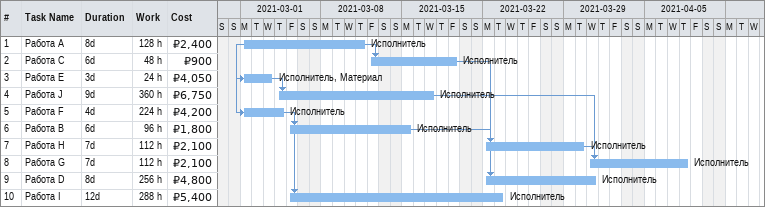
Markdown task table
| ID | Task | Duration | Start | Finish | Predecessors | Resources | Work (h) | Cost (₽) |
|---|---|---|---|---|---|---|---|---|
| 1 | Работа A | 8d | 2021-03-01 | 2021-03-11 |  | Исполнитель | 128 | 2400 |
| 2 | Работа C | 6d | 2021-03-12 | 2021-03-19 | 1 | Исполнитель | 48 | 900 |
| 3 | Работа E | 3d | 2021-03-01 | 2021-03-03 | 1SS | Исполнитель, Материал | 24 | 4050 |
| 4 | Работа J | 9d | 2021-03-04 | 2021-03-17 | 3 | Исполнитель | 360 | 6750 |
| 5 | Работа F | 4d | 2021-03-01 | 2021-03-04 | 1SS | Исполнитель | 224 | 4200 |
| 6 | Работа B | 6d | 2021-03-05 | 2021-03-15 | 5 | Исполнитель | 96 | 1800 |
| 7 | Работа H | 7d | 2021-03-22 | 2021-03-30 | 6, 2 | Исполнитель | 112 | 2100 |
| 8 | Работа G | 7d | 2021-03-31 | 2021-04-08 | 7, 4 | Исполнитель | 112 | 2100 |
| 9 | Работа D | 8d | 2021-03-22 | 2021-03-31 | 6, 2 | Исполнитель | 256 | 4800 |
| 10 | Работа I | 12d | 2021-03-05 | 2021-03-23 | 5 | Исполнитель | 288 | 5400 |
